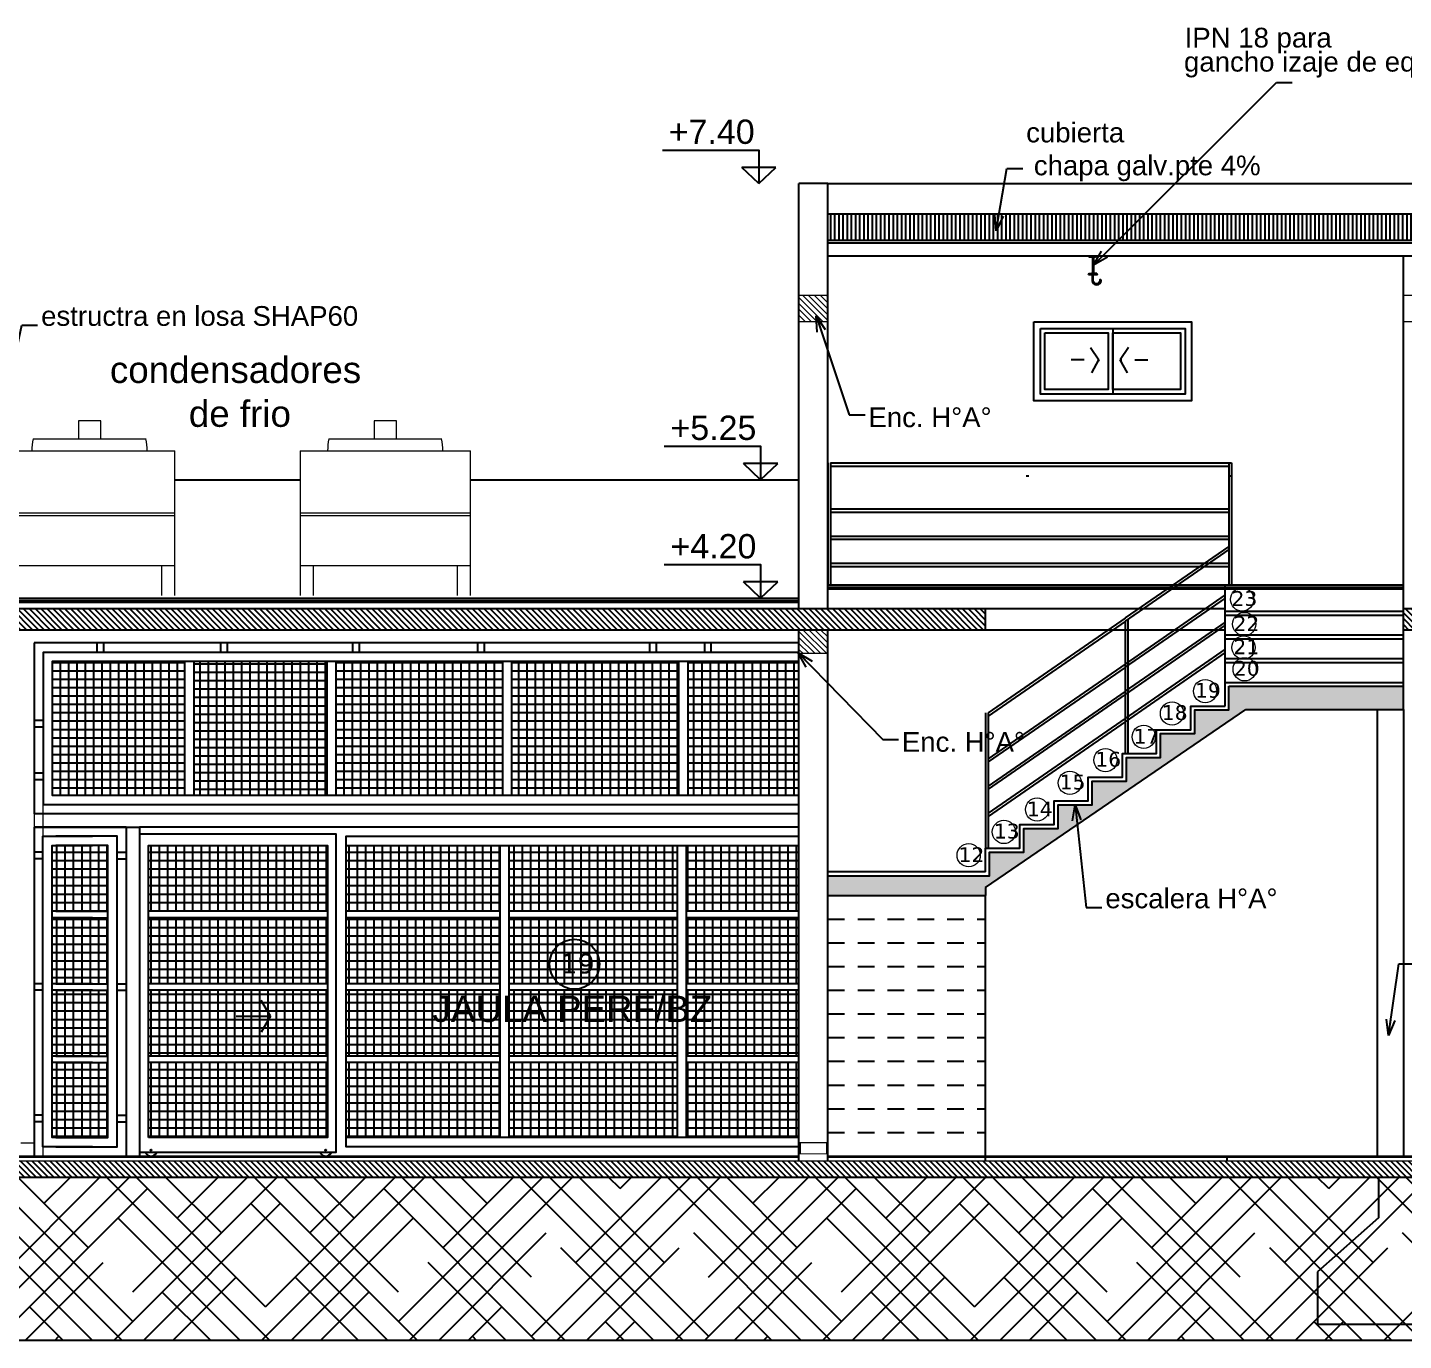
# Model space of a CAD drawing. Header units: metres. Extents: x 1093 to 1459, y -137 to 62.
# Drawn here: x 1276.12 to 1286.58, y -119.02 to -109.05 of the extents above; entities that cross this region are included whole.
import ezdxf

# ---------------------------------------------------------------- set-up
doc = ezdxf.new("R2010")
doc.units = ezdxf.units.M
doc.header["$LTSCALE"] = 0.508
doc.header["$PDMODE"] = 1
doc.header["$PDSIZE"] = -2
doc.linetypes.add('HIDDEN', pattern=[0.375, 0.25, -0.125])
doc.linetypes.add('HIDDEN2', pattern=[0.1875, 0.125, -0.0625])
doc.layers.get('0').update_dxf_attribs({"color": 9})
for name, color, linetype in [('1-PROY', 9, 'HIDDEN'), ('2-texto', 9, 'Continuous'), ('3-muros', 9, 'Continuous'), ('3-VISTA', 9, 'Continuous'), ('4-carpinterias', 9, 'Continuous'), ('7-equipamiento', 9, 'Continuous'), ('8-cotas-100', 9, 'Continuous'), ('9-Hatch', 9, 'Continuous'), ('arq 0.09', 9, 'Continuous'), ('arq carpinterias', 9, 'Continuous'), ('arq gris 251', 9, 'Continuous'), ('Estructura', 9, 'HIDDEN2'), ('estructura metlaica', 9, 'Continuous'), ('Metálica', 9, 'Continuous'), ('SOMBREADOS', 9, 'Continuous')]:
    doc.layers.add(name, color=color, linetype=linetype)
doc.styles.add('swiss', font='swissel.ttf')
doc.dimstyles.new('dim-100', dxfattribs={"dimtxt": 0.2, "dimasz": 0.12, "dimexe": 0.05, "dimexo": 0, "dimgap": 0.05, "dimtad": 1, "dimzin": 4, "dimtxsty": 'swiss', "dimblk": 'ARCHTICK', "dimcen": 0.5, "dimdle": 0.1, "dimclrd": 256, "dimclre": 252, "dimclrt": 256, "dimadec": 0, "dimazin": 0, "dimtfac": 1, "dimtix": 1, "dimtmove": 2, "dimatfit": 3, "dimldrblk": 'OPEN30', "dimfxl": 0.05, "dimtolj": 1, "dimtzin": 0, "dimarcsym": 0})
pattern_1 = [(0, (-2181.97136, -2415.981564), (0, 0.0635), []), (90, (-2181.97136, -2415.981564), (-0.0635, 0), [])]
pattern_2 = [(0, (-2177.70136, -2415.981564), (0, 0.0635), []), (90, (-2177.70136, -2415.981564), (-0.0635, 0), [])]
pattern_3 = [(0, (-2177.798637, -2415.981564), (0, 0.0635), []), (90, (-2177.798637, -2415.981564), (-0.0635, 0), [])]
pattern_4 = [(0, (-2176.35386, -2415.981564), (0, 0.0635), []), (90, (-2176.35386, -2415.981564), (-0.0635, 0), [])]
pattern_5 = [(0, (-2175.00636, -2415.981564), (0, 0.0635), []), (90, (-2175.00636, -2415.981564), (-0.0635, 0), [])]

# ---------------------------------------------------------------- blocks, each defined once
blk = doc.blocks.new('A$C128B13FA')
at = {"linetype": 'Continuous', "lineweight": 0}
for p, q in [((0.218, 1.211), (1.077, 1.211)), ((2.466, 1.211), (3.325, 1.211)), ((0, 1.12), (1.295, 1.12)), ((0, 1.12), (0, 0.92)), ((1.295, 0.92), (1.295, 1.12)), ((2.248, 1.12), (3.543, 1.12)), ((2.248, 1.12), (2.248, 0.02)), ((3.543, 0.02), (3.543, 1.12)), ((0, 0.92), (0, 0.37)), ((1.295, 0.37), (1.295, 0.92)), ((0, 0.647), (1.295, 0.647)), ((2.248, 0.647), (3.543, 0.647)), ((0, 0.627), (1.295, 0.627)), ((2.248, 0.627), (3.543, 0.627)), ((0, 0.37), (0, 0.02)), ((1.295, 0.02), (1.295, 0.37)), ((0, 0.248), (1.295, 0.248)), ((0, 0.248), (0.1, 0.248)), ((0.1, 0.248), (0.1, 0.02)), ((1.195, 0.248), (1.195, 0.02)), ((2.248, 0.248), (3.543, 0.248)), ((2.248, 0.248), (2.348, 0.248)), ((2.348, 0.248), (2.348, 0.02)), ((3.443, 0.248), (3.443, 0.02)), ((0, 0), (0.1, 0)), ((1.195, 0), (1.295, 0)), ((2.248, 0), (2.348, 0)), ((3.443, 0), (3.543, 0))]:
    blk.add_line(p, q, dxfattribs=at)
for points in [[(0.563, 1.347), (0.563, 1.211), (0.732, 1.211), (0.732, 1.347)], [(2.811, 1.347), (2.811, 1.211), (2.98, 1.211), (2.98, 1.347)]]:
    blk.add_lwpolyline(points, close=True, dxfattribs=at)
for centre, start, end in [((0.647, 1.12), 168.0654, 180), ((0.647, 1.12), 0, 11.9346), ((2.895, 1.12), 168.0654, 180), ((2.895, 1.12), 0, 11.9346)]:
    blk.add_arc(centre, 0.438, start, end, dxfattribs=at)
blk = doc.blocks.new('_ARCHTICK')
at = {"color": 0, "linetype": 'ByBlock', "const_width": 0.15}
blk.add_lwpolyline([(-0.5, -0.5), (0.5, 0.5)], dxfattribs=at)
blk = doc.blocks.new('_Open30')
at = {"color": 0, "linetype": 'ByBlock', "lineweight": -2}
for p, q in [((-1, 0.268), (0, 0)), ((0, 0), (-1, -0.268)), ((0, 0), (-1, 0))]:
    blk.add_line(p, q, dxfattribs=at)
blk = doc.blocks.new('IPN14')
for p, q in [((-0.033, 0.14), (0.033, 0.14)), ((-0.033, 0.14), (-0.033, 0.137)), ((-0.03, 0.133), (-0.008, 0.13)), ((-0.003, 0.125), (-0.003, 0.015)), ((0.003, 0.125), (0.003, 0.015)), ((0.03, 0.133), (0.008, 0.13)), ((0.033, 0.14), (0.033, 0.137)), ((-0.033, 0), (-0.033, 0.003)), ((-0.033, 0), (0.033, 0)), ((-0.03, 0.007), (-0.008, 0.01)), ((0.03, 0.007), (0.008, 0.01)), ((0.033, 0), (0.033, 0.003))]:
    blk.add_line(p, q)
for centre, radius, start, end in [((-0.03, 0.137), 0.0034, 180, 262.0304), ((-0.009, 0.125), 0.0057, 0, 82.0304), ((0.009, 0.125), 0.0057, 97.9696, 180), ((0.03, 0.137), 0.0034, 277.9696, 0), ((-0.03, 0.003), 0.0034, 97.9696, 180), ((-0.009, 0.015), 0.0057, 277.9696, 0), ((0.009, 0.015), 0.0057, 180, 262.0304), ((0.03, 0.003), 0.0034, 0, 82.0304)]:
    blk.add_arc(centre, radius, start, end)

msp = doc.modelspace()

# ---------------------------------------------------------------- hatches: boundary and pattern name
at = {"layer": '9-Hatch'}
h = msp.add_hatch(dxfattribs=at)
h.set_pattern_fill('ANSI31', color=256, scale=0.01, angle=45)
h.set_pattern_definition([(90, (1290.643613, -110.66158), (-0.03175, 0), [])])
h.paths.add_polyline_path([(1295.824, -110.463), (1282.208, -110.463), (1282.208, -110.662), (1295.824, -110.662)])
at = {"layer": '9-Hatch', "linetype": 'Continuous', "lineweight": 0}
h = msp.add_hatch(dxfattribs=at)
h.set_pattern_fill('ANSI31', color=256, scale=0.01, angle=-90)
h.set_pattern_definition([(315, (16.190917, -54.491914), (0.0224506403, 0.0224506403), [])])
h.paths.add_polyline_path([(1282.206, -111.082), (1281.99, -111.082), (1281.99, -111.282), (1282.206, -111.282)])
at = {"layer": '9-Hatch'}
h = msp.add_hatch(dxfattribs=at)
h.set_pattern_fill('ANSI31', color=256, scale=0.01, angle=-90)
h.paths.add_polyline_path([(1295.824, -113.462), (1286.584, -113.462), (1286.584, -113.622), (1295.824, -113.622)])
h.paths.add_polyline_path([(1283.408, -113.462), (1258.774, -113.462), (1258.774, -113.622), (1283.408, -113.622)])
at = {"layer": '9-Hatch', "linetype": 'Continuous', "lineweight": 0}
h = msp.add_hatch(dxfattribs=at)
h.set_pattern_fill('ANSI31', color=256, scale=0.01, angle=-90)
h.set_pattern_definition([(315, (16.192315, -57.031914), (0.0224506403, 0.0224506403), [])])
h.paths.add_polyline_path([(1282.208, -113.622), (1281.991, -113.622), (1281.991, -113.801), (1282.208, -113.801)])
at = {"layer": '9-Hatch'}
h = msp.add_hatch(dxfattribs=at)
h.set_pattern_fill('AR-CONC', color=256, scale=0.001, angle=-90)
h.paths.add_polyline_path([(1285.385, -114.229), (1286.584, -114.229), (1286.584, -114.052), (1285.258, -114.052), (1285.258, -114.232), (1284.998, -114.232), (1284.998, -114.412), (1284.738, -114.412), (1284.738, -114.592), (1284.478, -114.592), (1284.478, -114.772), (1284.218, -114.772), (1284.218, -114.952), (1283.958, -114.952), (1283.958, -115.132), (1283.698, -115.132), (1283.698, -115.312), (1283.438, -115.312), (1283.438, -115.492), (1282.208, -115.492), (1282.208, -115.642), (1283.408, -115.642), (1283.408, -115.582)])
h = msp.add_hatch(dxfattribs=at)
h.set_pattern_fill('ANSI31', color=256, scale=0.01, angle=-90)
h.paths.add_polyline_path([(1296.024, -117.662), (1258.574, -117.662), (1258.574, -117.782), (1296.024, -117.782)])
h = msp.add_hatch(dxfattribs=at)
h.set_pattern_fill('ANGLE', color=256)
h.set_pattern_definition([(0, (0, 0), (0, 6.985), [5.08, -1.905]), (90, (0, 0), (-6.985, 4e-16), [5.08, -1.905])])
h.paths.add_polyline_path([(1290.642, -117.632), (1283.408, -117.632), (1283.408, -117.662), (1290.642, -117.662)])
h = msp.add_hatch(dxfattribs=at)
h.set_pattern_fill('HOUND', color=256, scale=0.1, angle=45)
h.set_pattern_definition([(45, (92.53986, -43.3334), (0.336759605, 0.561266008), [2.54, -1.27]), (135, (92.53986, -43.3334), (0.336759605, -0.561266008), [2.54, -1.27])])
h.paths.add_polyline_path([(1296.787, -119.023), (1296.787, -117.782), (1255.715, -117.782), (1255.715, -119.023)])
at = {"layer": 'arq gris 251'}
h = msp.add_hatch(dxfattribs=at)
h.set_pattern_fill('NET', color=256, scale=0.02, style=0)
h.set_pattern_definition([(0, (-446.571313, -135.207286), (0, 0.0635), []), (90, (-446.571313, -135.207286), (-0.0635, 0), [])])
h.paths.add_polyline_path([(1277.32, -113.862), (1276.314, -113.862), (1276.314, -114.882), (1277.32, -114.882)])
h = msp.add_hatch(dxfattribs=at)
h.set_pattern_fill('NET', color=256, scale=0.02, style=0)
h.set_pattern_definition([(0, (90.7484, -43.3334), (0, 0.0635), []), (90, (90.7484, -43.3334), (-0.0635, 0), [])])
h.paths.add_polyline_path([(1277.39, -113.862), (1278.401, -113.862), (1278.401, -114.882), (1277.39, -114.882)])
h = msp.add_hatch(dxfattribs=at)
h.set_pattern_fill('NET', color=256, scale=0.02, style=0)
h.set_pattern_definition([(0, (-448.9867, -135.207286), (0, 0.0635), []), (90, (-448.9867, -135.207286), (-0.0635, 0), [])])
h.paths.add_polyline_path([(1279.736, -113.862), (1278.471, -113.862), (1278.471, -114.882), (1279.736, -114.882)])
h = msp.add_hatch(dxfattribs=at)
h.set_pattern_fill('NET', color=256, scale=0.02, style=0)
h.set_pattern_definition([(0, (-450.32662, -135.207286), (0, 0.0635), []), (90, (-450.32662, -135.207286), (-0.0635, 0), [])])
h.paths.add_polyline_path([(1281.076, -113.862), (1279.81, -113.862), (1279.81, -114.882), (1281.076, -114.882)])
h = msp.add_hatch(dxfattribs=at)
h.set_pattern_fill('NET', color=256, scale=0.02, style=0)
h.set_pattern_definition([(0, (-451.66193, -135.207286), (0, 0.0635), []), (90, (-451.66193, -135.207286), (-0.0635, 0), [])])
h.paths.add_polyline_path([(1281.988, -114.882), (1281.988, -113.862), (1281.146, -113.862), (1281.146, -114.882)])
h = msp.add_hatch(dxfattribs=at)
h.set_pattern_fill('NET', color=256, scale=0.02, style=0)
h.set_pattern_definition(pattern_3)
h.paths.add_polyline_path([(1276.31, -115.762), (1276.31, -115.262), (1276.734, -115.262), (1276.734, -115.762)])
h = msp.add_hatch(dxfattribs=at)
h.set_pattern_fill('NET', color=256, scale=0.02, style=0)
h.set_pattern_definition(pattern_1)
h.paths.add_polyline_path([(1278.404, -115.762), (1278.404, -115.262), (1277.044, -115.262), (1277.044, -115.762)])
h = msp.add_hatch(dxfattribs=at)
h.set_pattern_fill('NET', color=256, scale=0.02, style=0)
h.set_pattern_definition(pattern_5)
h.paths.add_polyline_path([(1279.716, -115.762), (1279.716, -115.262), (1278.545, -115.262), (1278.545, -115.762)])
h = msp.add_hatch(dxfattribs=at)
h.set_pattern_fill('NET', color=256, scale=0.02, style=0)
h.set_pattern_definition(pattern_4)
h.paths.add_polyline_path([(1281.064, -115.762), (1281.064, -115.262), (1279.786, -115.262), (1279.786, -115.762)])
h = msp.add_hatch(dxfattribs=at)
h.set_pattern_fill('NET', color=256, scale=0.02, style=0)
h.set_pattern_definition(pattern_2)
h.paths.add_polyline_path([(1281.988, -115.762), (1281.988, -115.262), (1281.134, -115.262), (1281.134, -115.762)])
h = msp.add_hatch(dxfattribs=at)
h.set_pattern_fill('NET', color=256, scale=0.02, style=0)
h.set_pattern_definition(pattern_3)
h.paths.add_polyline_path([(1276.31, -116.312), (1276.31, -115.812), (1276.734, -115.812), (1276.734, -116.312)])
h = msp.add_hatch(dxfattribs=at)
h.set_pattern_fill('NET', color=256, scale=0.02, style=0)
h.set_pattern_definition(pattern_1)
h.paths.add_polyline_path([(1278.404, -116.312), (1278.404, -115.812), (1277.044, -115.812), (1277.044, -116.312)])
h = msp.add_hatch(dxfattribs=at)
h.set_pattern_fill('NET', color=256, scale=0.02, style=0)
h.set_pattern_definition(pattern_5)
h.paths.add_polyline_path([(1279.716, -116.312), (1279.716, -115.812), (1278.545, -115.812), (1278.545, -116.312)])
h = msp.add_hatch(dxfattribs=at)
h.set_pattern_fill('NET', color=256, scale=0.02, style=0)
h.set_pattern_definition(pattern_4)
h.paths.add_polyline_path([(1281.064, -116.312), (1281.064, -115.812), (1279.786, -115.812), (1279.786, -116.312)])
h = msp.add_hatch(dxfattribs=at)
h.set_pattern_fill('NET', color=256, scale=0.02, style=0)
h.set_pattern_definition(pattern_2)
h.paths.add_polyline_path([(1281.988, -116.312), (1281.988, -115.812), (1281.134, -115.812), (1281.134, -116.312)])
h = msp.add_hatch(dxfattribs=at)
h.set_pattern_fill('NET', color=256, scale=0.02, style=0)
h.set_pattern_definition(pattern_3)
h.paths.add_polyline_path([(1276.31, -116.862), (1276.31, -116.362), (1276.734, -116.362), (1276.734, -116.862)])
h = msp.add_hatch(dxfattribs=at)
h.set_pattern_fill('NET', color=256, scale=0.02, style=0)
h.set_pattern_definition(pattern_1)
h.paths.add_polyline_path([(1278.404, -116.862), (1278.404, -116.362), (1277.044, -116.362), (1277.044, -116.862)])
h = msp.add_hatch(dxfattribs=at)
h.set_pattern_fill('NET', color=256, scale=0.02, style=0)
h.set_pattern_definition(pattern_5)
h.paths.add_polyline_path([(1279.716, -116.862), (1279.716, -116.362), (1278.545, -116.362), (1278.545, -116.862)])
h = msp.add_hatch(dxfattribs=at)
h.set_pattern_fill('NET', color=256, scale=0.02, style=0)
h.set_pattern_definition(pattern_4)
h.paths.add_polyline_path([(1281.064, -116.862), (1281.064, -116.362), (1279.786, -116.362), (1279.786, -116.862)])
h = msp.add_hatch(dxfattribs=at)
h.set_pattern_fill('NET', color=256, scale=0.02, style=0)
h.set_pattern_definition(pattern_2)
h.paths.add_polyline_path([(1281.988, -116.862), (1281.988, -116.362), (1281.134, -116.362), (1281.134, -116.862)])
h = msp.add_hatch(dxfattribs=at)
h.set_pattern_fill('NET', color=256, scale=0.02, style=0)
h.set_pattern_definition(pattern_3)
h.paths.add_polyline_path([(1276.31, -117.482), (1276.31, -116.912), (1276.734, -116.912), (1276.734, -117.482)])
h = msp.add_hatch(dxfattribs=at)
h.set_pattern_fill('NET', color=256, scale=0.02, style=0)
h.set_pattern_definition(pattern_1)
h.paths.add_polyline_path([(1278.404, -117.482), (1278.404, -116.912), (1277.044, -116.912), (1277.044, -117.482)])
h = msp.add_hatch(dxfattribs=at)
h.set_pattern_fill('NET', color=256, scale=0.02, style=0)
h.set_pattern_definition(pattern_5)
h.paths.add_polyline_path([(1279.716, -117.482), (1279.716, -116.912), (1278.545, -116.912), (1278.545, -117.482)])
h = msp.add_hatch(dxfattribs=at)
h.set_pattern_fill('NET', color=256, scale=0.02, style=0)
h.set_pattern_definition(pattern_4)
h.paths.add_polyline_path([(1281.064, -117.482), (1281.064, -116.912), (1279.786, -116.912), (1279.786, -117.482)])
h = msp.add_hatch(dxfattribs=at)
h.set_pattern_fill('NET', color=256, scale=0.02, style=0)
h.set_pattern_definition(pattern_2)
h.paths.add_polyline_path([(1281.988, -117.482), (1281.988, -116.912), (1281.134, -116.912), (1281.134, -117.482)])
at = {"layer": 'SOMBREADOS'}
h = msp.add_hatch(dxfattribs=at)
h.set_pattern_fill('ANSI31', color=256, scale=0.01, style=0)
h.set_pattern_definition([(45, (1162.1041177, -164.5008864), (-0.000883883476, 0.000883883476), [])])
h.paths.add_polyline_path([(1284.257, -110.782), (1284.191, -110.782), (1284.191, -110.785, 0.374036), (1284.194, -110.788), (1284.216, -110.791, -0.374036), (1284.221, -110.797), (1284.221, -110.906, -0.374036), (1284.216, -110.912), (1284.194, -110.915, 0.374036), (1284.191, -110.918), (1284.191, -110.922), (1284.257, -110.922), (1284.257, -110.918, 0.374036), (1284.254, -110.915), (1284.232, -110.912, -0.374036), (1284.227, -110.906), (1284.227, -110.797, -0.374036), (1284.232, -110.791), (1284.254, -110.788, 0.374036), (1284.257, -110.785)])

# ---------------------------------------------------------------- linework, layer by layer
at = {"layer": '1-PROY'}
for p, q in [((1282.208, -115.822), (1283.408, -115.822)), ((1282.208, -116.002), (1283.408, -116.002)), ((1282.208, -116.182), (1283.408, -116.182)), ((1282.208, -116.362), (1283.408, -116.362)), ((1282.208, -116.542), (1283.408, -116.542)), ((1282.208, -116.722), (1283.408, -116.722)), ((1282.208, -116.902), (1283.408, -116.902)), ((1282.208, -117.082), (1283.408, -117.082)), ((1282.208, -117.262), (1283.408, -117.262)), ((1282.208, -117.442), (1283.408, -117.442))]:
    msp.add_line(p, q, dxfattribs=at)
at = {"layer": '2-texto'}
for p, q in [((1281.814, -110.109), (1281.554, -110.109)), ((1281.827, -112.359), (1281.567, -112.359)), ((1281.827, -113.259), (1281.567, -113.259))]:
    msp.add_line(p, q, dxfattribs=at)
for points in [[(1280.95, -109.977), (1281.684, -109.977), (1281.684, -110.232)], [(1281.684, -110.232), (1281.554, -110.109)], [(1281.684, -110.232), (1281.814, -110.109)], [(1280.963, -112.227), (1281.697, -112.227), (1281.697, -112.482)], [(1281.697, -112.482), (1281.567, -112.359)], [(1281.697, -112.482), (1281.827, -112.359)], [(1280.963, -113.127), (1281.697, -113.127), (1281.697, -113.382)], [(1281.697, -113.382), (1281.567, -113.259)], [(1281.697, -113.382), (1281.827, -113.259)]]:
    msp.add_lwpolyline(points, dxfattribs=at)
msp.add_circle((1280.282, -116.164), 0.19, dxfattribs=at)
at = {"layer": '3-muros'}
for p, q in [((1281.988, -113.462), (1281.988, -110.232)), ((1282.208, -110.232), (1281.988, -110.232)), ((1282.208, -113.462), (1282.208, -110.232)), ((1286.584, -113.462), (1286.584, -110.782)), ((1281.988, -117.662), (1281.988, -113.622)), ((1282.208, -117.662), (1282.208, -113.622))]:
    msp.add_line(p, q, dxfattribs=at)
at = {"layer": '3-muros', "lineweight": 0}
msp.add_line((1281.988, -117.601), (1281.988, -113.622), dxfattribs=at)
at = {"layer": '3-muros', "linetype": 'Continuous', "lineweight": 0}
for p, q in [((1281.988, -117.622), (1258.775, -117.622)), ((1281.988, -117.632), (1258.775, -117.632)), ((1290.642, -117.622), (1282.208, -117.622)), ((1290.642, -117.632), (1282.208, -117.632))]:
    msp.add_line(p, q, dxfattribs=at)
at = {"layer": '3-muros', "lineweight": 0, "const_width": 0.01, "flags": 128}
msp.add_lwpolyline([(1281.999, -117.591), (1281.999, -117.521), (1282.199, -117.521), (1282.199, -117.605), (1281.999, -117.605), (1281.999, -117.521)], dxfattribs=at)
at = {"layer": '3-muros'}
msp.add_lwpolyline([(1255.715, -117.782), (1296.787, -117.782), (1296.787, -119.023), (1255.715, -119.023)], close=True, dxfattribs=at)
at = {"layer": '3-muros', "lineweight": 0}
for p in [(1284.464, -109.746), (1285.869, -109.746)]:
    msp.add_point(p, dxfattribs=at)
at = {"layer": '3-VISTA'}
for p, q in [((1282.208, -110.232), (1295.824, -110.232)), ((1277.243, -112.482), (1278.196, -112.482)), ((1279.491, -112.482), (1281.988, -112.482)), ((1283.408, -113.462), (1285.228, -113.462)), ((1283.408, -113.622), (1285.228, -113.622)), ((1286.384, -114.229), (1286.384, -117.622)), ((1286.584, -114.229), (1286.584, -117.622)), ((1286.394, -117.782), (1286.394, -118.092)), ((1286.394, -118.092), (1285.932, -118.502)), ((1285.932, -118.502), (1285.932, -118.902)), ((1287.057, -118.902), (1285.932, -118.902))]:
    msp.add_line(p, q, dxfattribs=at)
at = {"layer": '4-carpinterias'}
for p, q in [((1295.824, -110.463), (1282.208, -110.463)), ((1282.208, -110.662), (1295.824, -110.662)), ((1282.208, -110.682), (1295.824, -110.682)), ((1282.206, -110.782), (1295.824, -110.782)), ((1284.374, -111.332), (1284.374, -111.832))]:
    msp.add_line(p, q, dxfattribs=at)
at = {"layer": '4-carpinterias', "linetype": 'Continuous'}
for p, q in [((1282.208, -112.354), (1282.208, -113.282)), ((1282.228, -112.354), (1282.228, -113.282)), ((1282.228, -112.354), (1285.276, -112.354)), ((1282.228, -112.379), (1285.256, -112.379)), ((1283.736, -112.454), (1283.716, -112.454)), ((1285.256, -112.354), (1285.256, -113.282)), ((1285.276, -112.454), (1285.256, -112.454)), ((1285.276, -112.354), (1285.276, -113.282)), ((1282.228, -112.704), (1285.256, -112.704)), ((1282.228, -112.728), (1285.256, -112.728)), ((1282.228, -112.911), (1285.256, -112.911)), ((1282.228, -112.935), (1285.256, -112.935)), ((1285.256, -112.918), (1285.256, -113.282)), ((1285.276, -112.904), (1285.276, -113.282)), ((1285.256, -112.989), (1284.468, -113.533)), ((1285.256, -113.013), (1284.468, -113.558)), ((1282.228, -113.117), (1285.256, -113.117)), ((1282.228, -113.142), (1285.256, -113.142)), ((1285.228, -113.357), (1284.468, -113.883)), ((1285.228, -113.382), (1284.468, -113.907)), ((1284.468, -113.534), (1283.428, -114.253)), ((1284.468, -113.559), (1283.428, -114.278)), ((1284.468, -113.558), (1284.468, -114.562)), ((1285.228, -113.564), (1284.468, -114.09)), ((1285.228, -113.588), (1284.468, -114.114)), ((1284.488, -113.544), (1284.488, -114.562)), ((1285.228, -113.771), (1284.468, -114.296)), ((1285.228, -113.795), (1284.468, -114.321)), ((1284.468, -113.884), (1283.428, -114.603)), ((1284.468, -113.908), (1283.428, -114.627)), ((1284.468, -114.091), (1283.428, -114.81)), ((1284.468, -114.115), (1283.428, -114.834)), ((1283.408, -114.253), (1283.408, -115.282)), ((1283.428, -114.253), (1283.428, -115.282)), ((1284.468, -114.297), (1283.428, -115.016)), ((1284.468, -114.322), (1283.428, -115.041))]:
    msp.add_line(p, q, dxfattribs=at)
at = {"layer": '4-carpinterias', "lineweight": 0}
for p, q in [((1265.474, -113.622), (1281.988, -113.622)), ((1276.174, -113.722), (1276.174, -117.622)), ((1276.174, -113.722), (1281.988, -113.722)), ((1276.174, -115.022), (1276.174, -113.722)), ((1276.242, -117.622), (1276.242, -113.812)), ((1276.174, -117.622), (1276.174, -115.122)), ((1276.074, -117.522), (1276.174, -117.522))]:
    msp.add_line(p, q, dxfattribs=at)
at = {"layer": '4-carpinterias', "flags": 128}
msp.add_lwpolyline([(1283.774, -111.282), (1284.974, -111.282), (1284.974, -111.882), (1283.774, -111.882), (1283.774, -111.282)], dxfattribs=at)
for points in [[(1283.824, -111.332), (1284.924, -111.332), (1284.924, -111.832), (1283.824, -111.832)], [(1283.859, -111.367), (1284.339, -111.367), (1284.339, -111.797), (1283.859, -111.797)], [(1284.374, -111.367), (1284.889, -111.367), (1284.889, -111.797), (1284.374, -111.797)]]:
    msp.add_lwpolyline(points, close=True, dxfattribs=at)
at = {"layer": '4-carpinterias', "linetype": 'HIDDEN', "flags": 128}
for points in [[(1284.205, -111.477), (1284.269, -111.57), (1284.214, -111.671), (1284.269, -111.57), (1284.058, -111.57)], [(1284.494, -111.477), (1284.431, -111.57), (1284.486, -111.671), (1284.431, -111.57), (1284.642, -111.57)]]:
    msp.add_lwpolyline(points, dxfattribs=at)
at = {"layer": '4-carpinterias', "linetype": 'Continuous', "lineweight": 0}
for centre in [(1285.358, -113.392), (1285.374, -113.579), (1285.369, -113.757), (1285.377, -113.923), (1285.077, -114.089), (1284.825, -114.259), (1284.61, -114.436), (1284.319, -114.613), (1284.048, -114.786), (1283.799, -114.989), (1283.547, -115.159), (1283.279, -115.336)]:
    msp.add_circle(centre, 0.0884, dxfattribs=at)
at = {"layer": 'arq 0.09'}
for p, q in [((1276.653, -113.792), (1276.653, -113.722)), ((1276.703, -113.792), (1276.703, -113.722)), ((1277.594, -113.792), (1277.594, -113.722)), ((1277.644, -113.792), (1277.644, -113.722)), ((1278.597, -113.792), (1278.597, -113.722)), ((1278.647, -113.792), (1278.647, -113.722)), ((1279.548, -113.792), (1279.548, -113.722)), ((1279.598, -113.792), (1279.598, -113.722)), ((1280.856, -113.792), (1280.856, -113.722)), ((1280.906, -113.792), (1280.906, -113.722)), ((1281.272, -113.792), (1281.272, -113.722)), ((1281.322, -113.792), (1281.322, -113.722)), ((1277.32, -114.882), (1277.32, -113.862)), ((1277.39, -114.882), (1277.39, -113.862)), ((1278.401, -114.882), (1278.401, -113.862)), ((1278.471, -114.882), (1278.471, -113.862)), ((1279.736, -114.882), (1279.736, -113.862)), ((1279.806, -114.882), (1279.806, -113.862)), ((1281.076, -114.882), (1281.076, -113.862)), ((1281.146, -114.882), (1281.146, -113.862)), ((1276.244, -114.312), (1276.174, -114.312)), ((1276.244, -114.362), (1276.174, -114.362)), ((1276.244, -114.712), (1276.174, -114.712)), ((1276.244, -114.762), (1276.174, -114.762)), ((1279.716, -117.473), (1279.716, -115.262)), ((1279.716, -117.473), (1279.716, -115.262)), ((1279.786, -117.473), (1279.786, -115.262)), ((1279.786, -117.473), (1279.786, -115.262)), ((1281.064, -117.473), (1281.064, -115.262)), ((1281.064, -117.473), (1281.064, -115.262)), ((1281.134, -117.473), (1281.134, -115.262)), ((1281.134, -117.473), (1281.134, -115.262)), ((1276.24, -115.312), (1276.17, -115.312)), ((1276.24, -115.312), (1276.17, -115.312)), ((1276.24, -115.362), (1276.17, -115.362)), ((1276.24, -115.362), (1276.17, -115.362)), ((1276.804, -115.312), (1276.874, -115.312)), ((1276.804, -115.312), (1276.874, -115.312)), ((1276.804, -115.362), (1276.874, -115.362)), ((1276.804, -115.362), (1276.874, -115.362)), ((1276.617, -115.762), (1276.31, -115.762)), ((1276.34, -115.762), (1276.734, -115.762)), ((1278.404, -115.762), (1277.044, -115.762)), ((1279.716, -115.762), (1278.545, -115.762)), ((1281.064, -115.762), (1279.786, -115.762)), ((1281.988, -115.762), (1281.134, -115.762)), ((1276.617, -115.812), (1276.31, -115.812)), ((1276.34, -115.812), (1276.734, -115.812)), ((1278.404, -115.812), (1277.044, -115.812)), ((1279.716, -115.812), (1278.545, -115.812)), ((1281.064, -115.812), (1279.786, -115.812)), ((1281.988, -115.812), (1281.134, -115.812)), ((1276.24, -116.312), (1276.17, -116.312)), ((1276.24, -116.312), (1276.17, -116.312)), ((1276.617, -116.312), (1276.31, -116.312)), ((1276.34, -116.312), (1276.734, -116.312)), ((1276.804, -116.312), (1276.874, -116.312)), ((1276.804, -116.312), (1276.874, -116.312)), ((1278.404, -116.312), (1277.044, -116.312)), ((1279.716, -116.312), (1278.545, -116.312)), ((1281.064, -116.312), (1279.786, -116.312)), ((1281.988, -116.312), (1281.134, -116.312)), ((1276.24, -116.362), (1276.17, -116.362)), ((1276.24, -116.362), (1276.17, -116.362)), ((1276.617, -116.362), (1276.31, -116.362)), ((1276.34, -116.362), (1276.734, -116.362)), ((1276.804, -116.362), (1276.874, -116.362)), ((1276.804, -116.362), (1276.874, -116.362)), ((1278.404, -116.362), (1277.044, -116.362)), ((1279.716, -116.362), (1278.545, -116.362)), ((1281.064, -116.362), (1279.786, -116.362)), ((1281.988, -116.362), (1281.134, -116.362)), ((1276.617, -116.862), (1276.31, -116.862)), ((1276.617, -116.912), (1276.31, -116.912)), ((1276.34, -116.862), (1276.734, -116.862)), ((1276.34, -116.912), (1276.734, -116.912)), ((1278.404, -116.862), (1277.044, -116.862)), ((1278.404, -116.912), (1277.044, -116.912)), ((1279.716, -116.862), (1278.545, -116.862)), ((1279.716, -116.912), (1278.545, -116.912)), ((1281.064, -116.862), (1279.786, -116.862)), ((1281.064, -116.912), (1279.786, -116.912)), ((1281.988, -116.862), (1281.134, -116.862)), ((1281.988, -116.912), (1281.134, -116.912)), ((1276.24, -117.312), (1276.17, -117.312)), ((1276.24, -117.312), (1276.17, -117.312)), ((1276.24, -117.362), (1276.17, -117.362)), ((1276.24, -117.362), (1276.17, -117.362)), ((1276.804, -117.312), (1276.874, -117.312)), ((1276.804, -117.312), (1276.874, -117.312)), ((1276.804, -117.362), (1276.874, -117.362)), ((1276.804, -117.362), (1276.874, -117.362))]:
    msp.add_line(p, q, dxfattribs=at)
for points in [[(1281.988, -114.952), (1276.244, -114.952), (1276.244, -113.792), (1281.988, -113.792)], [(1281.988, -114.882), (1276.314, -114.882), (1276.314, -113.862), (1281.988, -113.862)], [(1276.974, -115.172), (1278.467, -115.172), (1278.467, -117.596), (1276.974, -117.596)], [(1276.617, -117.552), (1276.24, -117.552), (1276.24, -115.192), (1276.617, -115.192)], [(1276.617, -117.482), (1276.31, -117.482), (1276.31, -115.262), (1276.617, -115.262)], [(1276.34, -117.552), (1276.804, -117.552), (1276.804, -115.192), (1276.34, -115.192)], [(1276.34, -117.482), (1276.734, -117.482), (1276.734, -115.262), (1276.34, -115.262)], [(1281.988, -117.552), (1278.545, -117.552), (1278.545, -115.192), (1281.988, -115.192)], [(1278.545, -115.262), (1281.988, -115.262)], [(1281.988, -117.482), (1278.545, -117.482)]]:
    msp.add_lwpolyline(points, dxfattribs=at)
msp.add_lwpolyline([(1277.044, -117.482), (1277.044, -115.262), (1278.404, -115.262), (1278.404, -117.482)], close=True, dxfattribs=at)
for centre in [(1277.063, -117.577), (1278.391, -117.577)]:
    msp.add_circle(centre, 0.005, dxfattribs=at)
for centre in [(1277.063, -117.577), (1278.391, -117.577)]:
    msp.add_arc(centre, 0.045, 205.5288, 334.4712, dxfattribs=at)
at = {"layer": 'arq carpinterias'}
for p, q in [((1276.174, -113.722), (1276.174, -115.022)), ((1281.988, -113.722), (1276.174, -113.722)), ((1281.988, -115.022), (1276.174, -115.022)), ((1276.174, -115.122), (1276.974, -115.122)), ((1276.174, -115.122), (1276.174, -117.622)), ((1276.874, -115.122), (1276.874, -117.622)), ((1276.874, -115.122), (1276.874, -117.622)), ((1281.988, -115.122), (1276.974, -115.122)), ((1276.974, -115.122), (1276.974, -117.622)), ((1277.97, -116.559), (1277.9, -116.439)), ((1277.71, -116.559), (1277.97, -116.559)), ((1277.97, -116.559), (1277.9, -116.68))]:
    msp.add_line(p, q, dxfattribs=at)
msp.add_lwpolyline([(1276.874, -115.122), (1276.174, -115.122)], dxfattribs=at)
at = {"layer": 'Estructura', "linetype": 'Continuous'}
for p, q in [((1282.208, -113.282), (1286.584, -113.282)), ((1285.228, -114.022), (1285.228, -113.282)), ((1258.774, -113.382), (1281.988, -113.382)), ((1282.208, -113.3), (1286.584, -113.3)), ((1282.208, -113.312), (1286.584, -113.312)), ((1286.584, -114.229), (1286.584, -113.382)), ((1258.774, -113.4), (1281.988, -113.4)), ((1258.774, -113.412), (1281.988, -113.412)), ((1258.774, -113.462), (1283.408, -113.462)), ((1283.408, -113.622), (1283.408, -113.462)), ((1285.228, -113.482), (1286.584, -113.482)), ((1286.584, -113.462), (1295.824, -113.462)), ((1285.228, -113.512), (1286.584, -113.512)), ((1258.774, -113.622), (1283.408, -113.622)), ((1285.228, -113.662), (1286.584, -113.662)), ((1285.228, -113.692), (1286.584, -113.692)), ((1286.584, -113.622), (1295.824, -113.622)), ((1285.228, -113.842), (1286.584, -113.842)), ((1285.228, -113.872), (1286.584, -113.872)), ((1285.228, -114.202), (1285.228, -114.022)), ((1285.228, -114.022), (1286.584, -114.022)), ((1285.258, -114.052), (1286.584, -114.052)), ((1283.408, -115.582), (1285.385, -114.229)), ((1285.385, -114.229), (1286.584, -114.229)), ((1283.408, -115.462), (1282.208, -115.462)), ((1283.408, -115.582), (1283.408, -115.642)), ((1282.208, -115.642), (1283.408, -115.642)), ((1283.408, -117.662), (1283.408, -115.642))]:
    msp.add_line(p, q, dxfattribs=at)
at = {"layer": 'Estructura', "linetype": 'Continuous', "lineweight": 0}
msp.add_line((1296.024, -117.662), (1258.574, -117.662), dxfattribs=at)
at = {"layer": 'Estructura', "linetype": 'Continuous', "lineweight": 0, "const_width": 0.01}
for points in [[(1281.988, -111.282), (1282.206, -111.282), (1282.206, -111.082), (1281.988, -111.082)], [(1286.584, -111.282), (1286.802, -111.282), (1286.802, -111.082), (1286.584, -111.082)], [(1281.989, -113.801), (1282.208, -113.801), (1282.208, -113.622), (1281.989, -113.622)]]:
    msp.add_lwpolyline(points, close=True, dxfattribs=at)
at = {"layer": 'Estructura', "linetype": 'Continuous', "flags": 128}
for points in [[(1282.208, -115.492), (1283.438, -115.492), (1283.438, -115.312), (1283.698, -115.312), (1283.698, -115.132), (1283.958, -115.132), (1283.958, -114.952), (1284.218, -114.952), (1284.218, -114.772), (1284.478, -114.772), (1284.478, -114.592), (1284.738, -114.592), (1284.738, -114.412), (1284.998, -114.412), (1284.998, -114.232), (1285.258, -114.232), (1285.258, -114.052)], [(1283.408, -115.462), (1283.408, -115.282), (1283.668, -115.282), (1283.668, -115.102), (1283.928, -115.102), (1283.928, -114.922), (1284.188, -114.922), (1284.188, -114.742), (1284.448, -114.742), (1284.448, -114.562), (1284.708, -114.562), (1284.708, -114.382), (1284.968, -114.382), (1284.968, -114.202), (1285.228, -114.202)]]:
    msp.add_lwpolyline(points, dxfattribs=at)
at = {"layer": 'estructura metlaica', "flags": 128}
msp.add_lwpolyline([(1284.218, -110.924), (1284.218, -110.968, 1), (1284.286, -110.968, 1), (1284.275, -110.968, -1), (1284.226, -110.968), (1284.226, -110.924)], format="xyb", dxfattribs=at)

# ---------------------------------------------------------------- block references
at = {"layer": '7-equipamiento'}
msp.add_blockref('A$C128B13FA', (1275.948, -113.382), dxfattribs=at)
at = {"layer": 'Metálica'}
msp.add_blockref('IPN14', (1284.224, -110.922), dxfattribs=at)

# ---------------------------------------------------------------- texts
at = {"layer": '2-texto', "style": 'swiss'}
for s, p in [('+7.40', (1280.999, -109.93)), ('+5.25', (1281.012, -112.18)), ('+4.20', (1281.012, -113.08))]:
    msp.add_text(s, height=0.1847, dxfattribs=at).set_placement(p)
for s, insert, char_height, width, attachment_point in [('\\A1;IPN 18 para', (1284.921, -109.243), 0.15, 3.95327, 7), ('\\A1;gancho izaje de equipos', (1284.916, -109.426), 0.15, 3.95327, 7), ('\\A1;cubierta\\P chapa galv.pte 4%', (1283.716, -110.214), 0.15, 3.95327, 7), ('\\A1;estructra en losa SHAP60 ', (1276.227, -111.315), 0.15, 3.95327, 7), ('\\pi-0.6,l0.8,t0.8;{\\fArial|b0|i0|c0|p34;condensadores de frio}', (1276.55, -111.547), 0.2, 2.2541, 1), ('\\A1;Enc. H°A°', (1282.517, -112.085), 0.15, 3.95327, 7), ('\\A1;Enc. H°A°', (1282.771, -114.552), 0.15, 3.95327, 7), ('\\A1;escalera H°A°', (1284.318, -115.741), 0.15, 3.95327, 7), ('{\\fVerdana|b0|i0|c0|p34;19}', (1280.174, -116.237), 0.15, 0.29475, 7), ('\\pi0.12833;{\\fArial|b0|i0|c0|p34;JAULA PERF/BZ}', (1279.074, -116.403), 0.2, 2.36921, 1)]:
    msp.add_mtext(s, dxfattribs=dict(at, insert=insert, char_height=char_height, width=width, attachment_point=attachment_point))
at = {"layer": '4-carpinterias', "linetype": 'Continuous', "lineweight": 0, "char_height": 0.1125, "width": 0.12857, "attachment_point": 7, "style": 'swiss'}
for s, insert in [('\\pi-0.022185;{\\fVerdana|b0|i0|c0|p34;23}', (1285.299, -113.443)), ('\\pi-0.022978;{\\fVerdana|b0|i0|c0|p34;22}', (1285.315, -113.631)), ('\\pi-0.019767;{\\fVerdana|b0|i0|c0|p34;21}', (1285.311, -113.808)), ('\\pi-0.022903;{\\fVerdana|b0|i0|c0|p34;20}', (1285.318, -113.974)), ('\\pi-0.018483;{\\fVerdana|b0|i0|c0|p34;19}', (1285.018, -114.141)), ('\\pi-0.018974;{\\fVerdana|b0|i0|c0|p34;18}', (1284.766, -114.31)), ('\\pi-0.018709;{\\fVerdana|b0|i0|c0|p34;17}', (1284.551, -114.488)), ('\\pi-0.019389;{\\fVerdana|b0|i0|c0|p34;16}', (1284.261, -114.665)), ('\\pi-0.018105;{\\fVerdana|b0|i0|c0|p34;15}', (1283.989, -114.838)), ('\\pi-0.019843;{\\fVerdana|b0|i0|c0|p34;14}', (1283.741, -115.041)), ('\\pi-0.017765;{\\fVerdana|b0|i0|c0|p34;13}', (1283.488, -115.211)), ('\\pi-0.018558;{\\fVerdana|b0|i0|c0|p34;12}', (1283.22, -115.388))]:
    msp.add_mtext(s, dxfattribs=dict(at, insert=insert))

# ---------------------------------------------------------------- leaders
at = {"layer": '8-cotas-100', "annotation_type": 0, "has_hookline": 1, "hookline_direction": 0}
for points in [[(1284.227, -110.853), (1285.619, -109.464), (1285.739, -109.464)], [(1283.489, -110.592), (1283.57, -110.118), (1283.69, -110.118)], [(1282.12, -111.236), (1282.371, -111.989), (1282.491, -111.989)], [(1275.603, -113.569), (1276.08, -111.307), (1276.2, -111.307)], [(1281.982, -113.799), (1282.625, -114.456), (1282.745, -114.456)], [(1284.088, -114.952), (1284.172, -115.733), (1284.292, -115.733)], [(1286.47, -116.706), (1286.55, -116.16), (1286.67, -116.16)]]:
    msp.add_leader(points, dimstyle='dim-100', override={"dimgap": 0.05, "dimtad": 0, "dimarcsym": 1}, dxfattribs=at)

doc.saveas('drawing.dxf')
